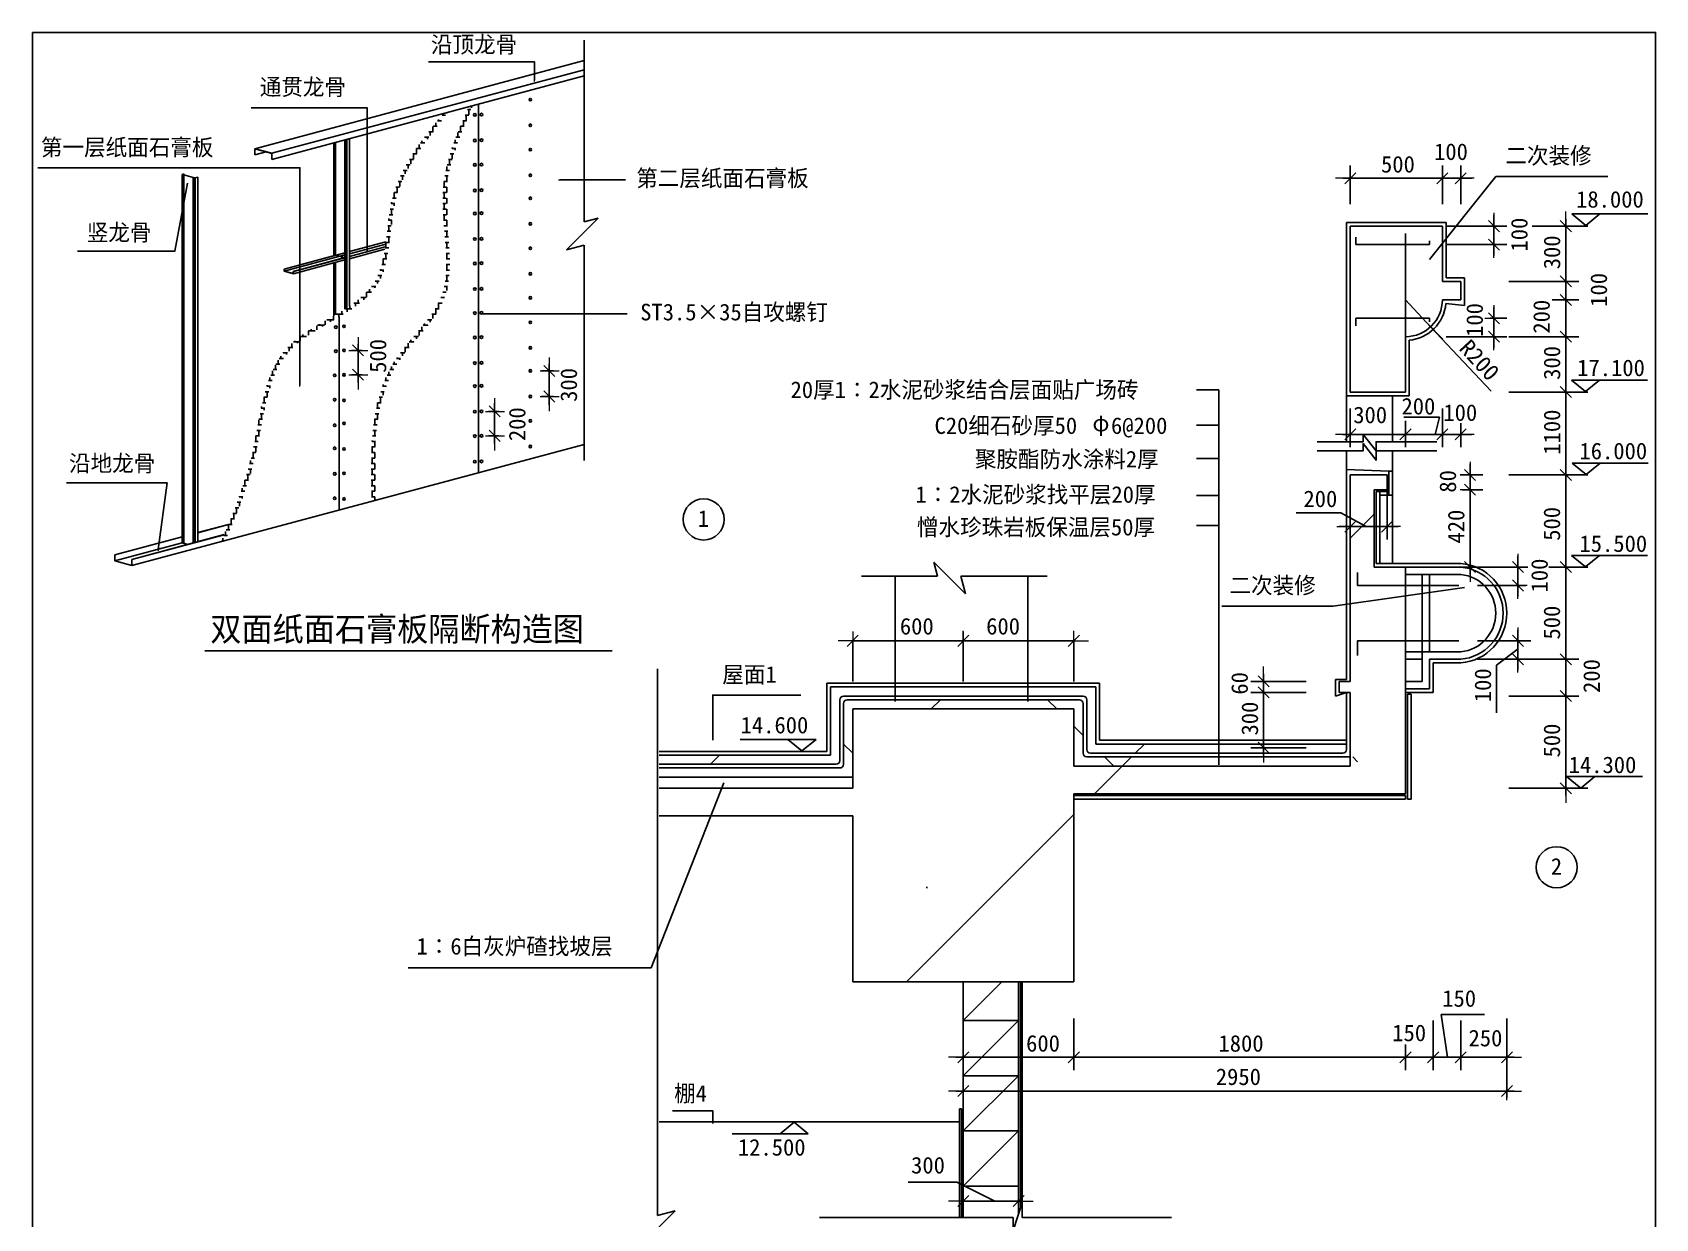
# Model space of a CAD drawing. Header units: metres. Extents: x 12294 to 21103, y -1340 to 8719.
# Drawn here: x 12294 to 21103, y 2283 to 8719 of the extents above; entities that cross this region are included whole.
import ezdxf

# ---------------------------------------------------------------- set-up
doc = ezdxf.new("R2010")
doc.units = ezdxf.units.M
for name, color, linetype in [('DIM', 126, 'Continuous'), ('DOOR', 4, 'Continuous'), ('F', 5, 'Continuous'), ('HZ', 6, 'Continuous'), ('L', 65, 'Continuous'), ('Q', 4, 'Continuous'), ('TK', 143, 'Continuous'), ('WALL', 7, 'Continuous')]:
    doc.layers.add(name, color=color, linetype=linetype)
pattern_1 = [(45, (0, 0), (-1122.53, 1122.53), [])]

# ---------------------------------------------------------------- blocks, each defined once
blk = doc.blocks.new('_Dot')
at = {"color": 0, "linetype": 'ByBlock', "lineweight": 15}
blk.add_line((-0.5, 0), (-1, 0), dxfattribs=at)
blk = doc.blocks.new('_ARCHTICK')
at = {"lineweight": 15}
for p, q in [((-1.2, 0), (1.33, 0)), ((0, -0.83), (0, 0.89))]:
    blk.add_line(p, q, dxfattribs=at)
at = {"color": 0, "linetype": 'ByBlock'}
blk.add_lwpolyline([(-0.5, -0.5), (0.5, 0.5)], dxfattribs=at)

msp = doc.modelspace()

# ---------------------------------------------------------------- hatches: boundary and pattern name
at = {"layer": 'DOOR'}
h = msp.add_hatch(dxfattribs=at)
h.set_pattern_fill('ANSI31', scale=1500)
h.paths.add_polyline_path([(19945.82, 7668.04), (19445.82, 7668.04), (19445.82, 6768.04), (19745.82, 6768.04), (19745.82, 7068.04, 0.41), (19945.82, 7268.04), (20045.82, 7268.04), (20045.82, 7368.04), (19945.82, 7368.04)])
h = msp.add_hatch(dxfattribs=at)
h.set_pattern_fill('AR-CONC', scale=80)
h.paths.add_polyline_path([(19945.82, 7268.04), (20045.82, 7268.04), (20045.82, 7368.04), (19945.82, 7368.04), (19945.82, 7668.04), (19445.82, 7668.04), (19445.82, 6768.04), (19745.82, 6768.04), (19745.82, 7068.04, 0.41)])
h = msp.add_hatch(dxfattribs=at)
h.set_pattern_fill('ANSI31', scale=1500)
h.paths.add_polyline_path([(17945.82, 4588.04), (19745.82, 4588.04), (19745.82, 5818.04), (19575.82, 5818.04), (19575.82, 6238.04), (19645.82, 6238.04), (19645.82, 6318.04), (19445.82, 6318.04), (19445.82, 5198.04), (19385.82, 5198.04), (19385.82, 5138.04), (19445.82, 5138.04), (19445.82, 4738.04), (17945.82, 4738.04), (17945.82, 5048.04), (16745.82, 5048.04), (16745.82, 4618.04), (15695.82, 4618.04), (15695.82, 4468.04), (16745.82, 4468.04), (16745.82, 3568.04), (17945.82, 3568.04)])
h = msp.add_hatch(dxfattribs=at)
h.set_pattern_fill('AR-CONC', scale=80)
h.paths.add_polyline_path([(19745.82, 5818.04), (19575.82, 5818.04), (19575.82, 6238.04), (19645.82, 6238.04), (19645.82, 6318.04), (19445.82, 6318.04), (19445.82, 5198.04), (19385.82, 5198.04), (19385.82, 5138.04), (19445.82, 5138.04), (19445.82, 4738.04), (17945.82, 4738.04), (17945.82, 5048.04), (16745.82, 5048.04), (16745.82, 4618.04), (15695.82, 4618.04), (15695.82, 4468.04), (16745.82, 4468.04), (16745.82, 3568.04), (17945.82, 3568.04), (17945.82, 4588.04), (19745.82, 4588.04)])
h = msp.add_hatch(dxfattribs=at)
h.set_pattern_fill('AN31C', scale=500)
h.set_pattern_definition(pattern_1)
h.paths.add_polyline_path([(16675.82, 4768.04), (16675.82, 5098.04, -0.41), (16695.82, 5118.04), (16975.82, 5118.04), (16975.82, 5168.04), (16625.82, 5168.04), (16625.82, 4798.04), (15695.82, 4798.04), (15695.82, 4748.04), (16655.82, 4748.04, 0.41)])
h = msp.add_hatch(dxfattribs=at)
h.set_pattern_fill('AN31C', scale=500)
h.set_pattern_definition(pattern_1)
h.paths.add_polyline_path([(19465.82, 4828.04), (19465.82, 4858.04), (18063.97, 4858.04), (18063.97, 4808.04), (19445.82, 4808.04, 0.41)])
h.paths.add_polyline_path([(18063.97, 5168.04), (17695.82, 5168.04), (17695.82, 5118.04), (17995.82, 5118.04, -0.41), (18015.82, 5098.04), (18015.82, 4828.04, 0.41), (18035.82, 4808.04), (18063.97, 4808.04)])
h.paths.add_polyline_path([(17695.82, 5168.04), (16975.82, 5168.04), (16975.82, 5118.04), (17695.82, 5118.04)])
h = msp.add_hatch(dxfattribs=at)
h.set_pattern_fill('ANSI37', scale=300)
h.paths.add_polyline_path([(17995.82, 5078.04, 0.41), (17975.82, 5098.04), (16715.82, 5098.04, 0.41), (16695.82, 5078.04), (16695.82, 4748.04), (16695.82, 4678.04), (16745.82, 4678.04), (16745.82, 5048.04), (17945.82, 5048.04), (17945.82, 4738.04), (18063.97, 4738.04), (18063.97, 4788.04), (18015.82, 4788.04, -0.41), (17995.82, 4808.04)])
h = msp.add_hatch(dxfattribs=at)
h.set_pattern_fill('ANSI37', scale=300)
h.paths.add_polyline_path([(19485.82, 4788.04), (18063.97, 4788.04), (18063.97, 4738.04), (19485.82, 4738.04)])
h = msp.add_hatch(dxfattribs=at)
h.set_pattern_fill('ANSI37', scale=300)
h.paths.add_polyline_path([(16695.82, 4748.04, -0.41), (16675.82, 4728.04), (15695.82, 4728.04), (15695.82, 4678.04), (16695.82, 4678.04)])

# ---------------------------------------------------------------- linework, layer by layer
for p, q in [((15287.54, 7691.69), (15287.54, 8677.35)), ((13500.76, 8088.21), (15287.54, 8566.97)), ((13593.46, 8063.37), (15287.54, 8517.29)), ((13593.46, 8030.23), (15287.54, 8484.16)), ((14542.59, 8280.23), (14542.59, 8284.55)), ((14655.19, 8300.49), (14673.84, 8300.49)), ((14662.64, 8273.1), (14662.64, 8300.49)), ((14677.64, 8309.87), (14677.64, 8320.73)), ((14715.33, 6330.46), (14715.33, 8330.83)), ((14467.56, 8180.45), (14467.56, 8209.31)), ((14468.47, 8210.46), (14491.15, 8210.46)), ((14482.57, 8210.46), (14482.57, 8228.05)), ((14492.59, 8240.47), (14513.68, 8240.47)), ((14497.57, 8240.47), (14497.57, 8246.63)), ((14512.58, 8238.99), (14512.58, 8240.47)), ((14516.97, 8270.48), (14535.61, 8270.48)), ((14616.63, 8210.46), (14636.78, 8210.46)), ((14617.62, 8180.45), (14617.62, 8210.46)), ((14629.24, 8240.47), (14649.16, 8240.47)), ((14632.62, 8210.46), (14632.62, 8240.47)), ((14642.13, 8270.48), (14661.56, 8270.48)), ((14647.63, 8240.47), (14647.63, 8270.48)), ((13929.41, 7507.56), (13929.41, 8120.25)), ((13937.74, 7509.79), (13937.74, 8122.48)), ((13938.99, 7510.13), (13938.99, 8122.81)), ((13989.86, 7523.76), (13989.86, 8136.44)), ((13991.11, 7524.09), (13991.11, 8136.78)), ((13999.44, 7526.32), (13999.44, 8139.01)), ((14014.76, 7530.43), (14014.76, 8143.11)), ((14392.53, 8090.41), (14392.53, 8110.51)), ((14399.65, 8120.42), (14422.87, 8120.42)), ((14407.54, 8120.42), (14407.54, 8131.24)), ((14421.83, 8150.44), (14445.33, 8150.44)), ((14422.55, 8150.44), (14422.55, 8151.39)), ((14422.55, 8119.98), (14422.55, 8120.42)), ((14437.55, 8140.15), (14437.55, 8150.44)), ((14444.83, 8180.45), (14468.25, 8180.45)), ((14452.56, 8159.93), (14452.56, 8180.45)), ((14581.5, 8120.42), (14601.46, 8120.42)), ((14587.61, 8120.42), (14587.61, 8137.07)), ((14592.66, 8150.44), (14612.75, 8150.44)), ((14602.61, 8150.44), (14602.61, 8175.97)), ((14604.4, 8180.45), (14624.58, 8180.45)), ((13500.76, 8055.07), (13500.76, 8088.21)), ((13593.46, 8063.37), (13500.76, 8088.21)), ((13501.54, 8054.86), (13500.76, 8055.07)), ((13501.54, 8054.86), (13501.54, 8087.06)), ((13592.68, 8062.64), (13501.54, 8087.06)), ((13501.54, 8054.86), (13561.63, 8070.96)), ((13593.46, 8063.37), (13502.31, 8087.79)), ((13592.68, 8030.44), (13592.68, 8062.64)), ((13593.46, 8030.23), (13592.68, 8030.44)), ((13593.46, 8030.23), (13593.46, 8063.37)), ((14339.52, 8030.39), (14361.53, 8030.39)), ((14347.52, 8007.17), (14347.52, 8030.39)), ((14358.37, 8060.4), (14380.81, 8060.4)), ((14362.52, 8031.98), (14362.52, 8060.4)), ((14377.53, 8060.4), (14377.53, 8089.06)), ((14378.46, 8090.41), (14401.3, 8090.41)), ((14552.49, 8030.39), (14571.98, 8030.39)), ((14557.6, 8000.38), (14557.6, 8030.39)), ((14561.33, 8060.4), (14580.98, 8060.4)), ((14571.03, 8090.41), (14590.84, 8090.41)), ((14572.6, 8090.41), (14572.6, 8095.06)), ((14572.6, 8032.56), (14572.6, 8060.4)), ((14587.61, 8080.84), (14587.61, 8090.41)), ((13106.59, 7949.03), (13116.16, 7951.6)), ((13114.92, 7946.8), (13106.59, 7949.03)), ((13106.59, 5949.6), (13106.59, 7949.03)), ((13114.92, 7946.8), (13116.16, 7945.74)), ((13114.92, 5947.37), (13114.92, 7946.8)), ((13116.16, 5947.03), (13116.16, 7951.6)), ((13167.04, 7932.1), (13116.16, 7945.74)), ((13167.04, 7932.1), (13168.29, 7932.5)), ((13167.04, 5949.16), (13167.04, 7932.1)), ((13176.61, 7930.27), (13168.29, 7932.5)), ((13168.29, 5949.49), (13168.29, 7932.5)), ((13176.61, 7930.27), (13191.93, 7934.38)), ((13176.61, 5951.72), (13176.61, 7930.27)), ((13191.93, 5955.83), (13191.93, 7934.38)), ((14291.22, 7940.36), (14311.95, 7940.36)), ((14302.5, 7919.78), (14302.5, 7940.36)), ((14305.88, 7970.37), (14327.03, 7970.37)), ((14317.51, 7951.77), (14317.51, 7970.37)), ((14322, 8000.38), (14343.58, 8000.38)), ((14332.51, 7980.61), (14332.51, 8000.38)), ((14531.87, 7940.36), (14550.92, 7940.36)), ((14537.69, 7970.37), (14556.88, 7970.37)), ((14542.59, 7970.37), (14542.59, 7992.15)), ((14542.59, 7910.34), (14542.59, 7940.36)), ((14544.58, 8000.38), (14563.92, 8000.38)), ((14256.35, 7850.32), (14276.01, 7850.32)), ((14257.48, 7820.31), (14257.48, 7850.32)), ((14266.44, 7880.33), (14286.42, 7880.33)), ((14272.49, 7850.32), (14272.49, 7880.33)), ((14278.06, 7910.34), (14298.41, 7910.34)), ((14287.49, 7883.19), (14287.49, 7910.34)), ((14521.45, 7850.32), (14540.38, 7850.32)), ((14523.7, 7880.33), (14542.57, 7880.33)), ((14527.19, 7910.34), (14546.12, 7910.34)), ((14527.58, 7880.33), (14527.58, 7910.34)), ((14527.58, 7820.31), (14527.58, 7850.32)), ((14542.59, 7850.32), (14542.59, 7880.33)), ((14235.01, 7760.29), (14254.1, 7760.29)), ((14240.76, 7790.3), (14259.94, 7790.3)), ((14242.48, 7790.3), (14242.48, 7798.23)), ((14242.48, 7730.28), (14242.48, 7760.29)), ((14247.79, 7820.31), (14267.19, 7820.31)), ((14257.48, 7778.43), (14257.48, 7790.3)), ((14520.41, 7820.31), (14539.4, 7820.31)), ((14520.41, 7790.3), (14539.43, 7790.3)), ((14521.25, 7760.29), (14540.27, 7760.29)), ((14527.58, 7760.29), (14527.58, 7790.3)), ((14542.59, 7790.3), (14542.59, 7820.31)), ((14542.59, 7730.28), (14542.59, 7760.29)), ((14222.57, 7670.25), (14241.68, 7670.25)), ((14226.17, 7700.26), (14245.25, 7700.26)), ((14227.47, 7700.26), (14227.47, 7710.34)), ((14227.47, 7640.24), (14227.47, 7670.25)), ((14230.23, 7730.28), (14249.3, 7730.28)), ((14242.48, 7677.21), (14242.48, 7700.26)), ((14522.77, 7730.28), (14541.77, 7730.28)), ((14524.8, 7700.26), (14543.76, 7700.26)), ((14527.17, 7670.25), (14546.08, 7670.25)), ((14527.58, 7700.26), (14527.58, 7730.28)), ((14542.59, 7670.25), (14542.59, 7700.26)), ((15364.04, 7712.19), (15192.53, 7540.03)), ((15287.54, 7691.69), (15364.04, 7712.19)), ((20648.27, 7734.31), (20724.65, 7671.69)), ((20648.27, 7734.31), (21060.71, 7734.31)), ((20724.65, 7671.69), (20801.17, 7734.31)), ((14014.76, 7530.43), (14212.65, 7583.45)), ((14212.24, 7580.22), (14231.4, 7580.22)), ((14212.47, 7550.21), (14212.47, 7580.22)), ((14215.83, 7610.23), (14234.98, 7610.23)), ((14219.2, 7640.24), (14238.33, 7640.24)), ((14227.47, 7580.22), (14227.47, 7610.23)), ((14529.73, 7640.24), (14548.59, 7640.24)), ((14532.32, 7610.23), (14551.15, 7610.23)), ((14534.79, 7580.22), (14553.6, 7580.22)), ((14542.59, 7610.23), (14542.59, 7640.24)), ((14542.59, 7550.21), (14542.59, 7580.22)), ((13660.11, 7435.4), (13989.86, 7523.76)), ((13660.89, 7423.7), (13989.86, 7511.85)), ((13660.89, 7435.19), (13940.73, 7510.18)), ((13709.24, 7422.24), (13989.08, 7497.22)), ((13710.02, 7422.03), (13989.86, 7497.01)), ((13989.86, 7497.01), (13939.95, 7510.38)), ((13989.86, 7217.68), (13989.86, 7523.76)), ((13991.11, 7218.46), (13991.11, 7524.09)), ((13999.44, 7223.79), (13999.44, 7526.32)), ((14014.76, 7518.52), (14211.07, 7571.12)), ((14014.76, 7504.1), (14209.03, 7556.15)), ((14014.76, 7491.26), (14207.07, 7542.79)), ((14014.76, 7233.86), (14014.76, 7530.43)), ((14197.46, 7460.17), (14197.46, 7489.97)), ((14197.51, 7490.19), (14216.77, 7490.19)), ((14203.37, 7520.2), (14222.57, 7520.2)), ((14208.18, 7550.21), (14227.35, 7550.21)), ((14212.47, 7490.19), (14212.47, 7520.2)), ((14536.97, 7550.21), (14555.78, 7550.21)), ((14538.7, 7520.2), (14557.51, 7520.2)), ((14539.79, 7490.19), (14558.61, 7490.19)), ((14542.59, 7490.19), (14542.59, 7520.2)), ((15192.53, 7540.03), (15287.54, 7565.49)), ((15287.54, 6396.18), (15287.54, 7565.49)), ((13660.89, 7435.19), (13660.11, 7435.4)), ((13660.11, 7422.98), (13660.11, 7435.4)), ((13710.02, 7409.6), (13660.11, 7422.98)), ((13660.89, 7423.7), (13660.89, 7435.19)), ((13709.24, 7410.74), (13660.89, 7423.7)), ((13710.02, 7422.03), (13709.24, 7422.24)), ((13709.24, 7410.74), (13709.24, 7422.24)), ((13710.02, 7409.6), (13989.86, 7484.59)), ((13710.02, 7409.6), (13710.02, 7422.03)), ((13929.41, 7181.33), (13929.41, 7468.39)), ((13937.74, 7186.18), (13937.74, 7470.62)), ((13938.99, 7186.91), (13938.99, 7470.95)), ((14169.18, 7400.15), (14189.5, 7400.15)), ((14180.97, 7430.16), (14200.77, 7430.16)), ((14182.45, 7430.16), (14182.45, 7434.52)), ((14182.45, 7384.5), (14182.45, 7400.15)), ((14190.2, 7460.17), (14209.64, 7460.17)), ((14197.46, 7420.55), (14197.46, 7430.16)), ((14537.22, 7400.15), (14556.12, 7400.15)), ((14539.28, 7430.16), (14558.13, 7430.16)), ((14540.05, 7460.17), (14558.88, 7460.17)), ((14542.59, 7430.16), (14542.59, 7460.17)), ((14542.59, 7370.14), (14542.59, 7400.15)), ((14122.43, 7310.12), (14122.43, 7325.81)), ((14133.93, 7340.13), (14156.97, 7340.13)), ((14137.44, 7340.13), (14137.44, 7344.85)), ((14152.44, 7333.68), (14152.44, 7340.13)), ((14153.92, 7370.14), (14175.17, 7370.14)), ((14167.45, 7356.52), (14167.45, 7370.14)), ((14528.18, 7340.13), (14547.37, 7340.13)), ((14533.63, 7370.14), (14552.63, 7370.14)), ((14542.59, 7319.56), (14542.59, 7340.13)), ((14017.39, 7220.08), (14017.39, 7235.64)), ((14038.08, 7250.09), (14069.3, 7250.09)), ((14047.4, 7233.69), (14047.4, 7250.09)), ((14062.41, 7250.09), (14062.41, 7268.56)), ((14076.39, 7280.11), (14104.56, 7280.11)), ((14077.41, 7280.11), (14077.41, 7280.98)), ((14092.42, 7269.16), (14092.42, 7280.11)), ((14107.43, 7282.81), (14107.43, 7309.25)), ((14108.26, 7310.12), (14133.67, 7310.12)), ((14496.76, 7250.09), (14517.34, 7250.09)), ((14497.57, 7220.08), (14497.57, 7250.09)), ((14510.19, 7280.11), (14530.19, 7280.11)), ((14520.51, 7310.12), (14540.04, 7310.12)), ((13852.33, 7130.05), (13852.33, 7136.77)), ((13882.34, 7132.31), (13882.34, 7154.21)), ((13892.52, 7160.06), (13930.47, 7160.06)), ((13897.35, 7160.06), (13897.35, 7162.84)), ((13912.35, 7149.6), (13912.35, 7160.06)), ((13927.36, 7160.06), (13927.36, 7180.13)), ((13944.38, 7190.07), (13959.21, 7190.07)), ((13957.37, 7175.8), (13957.37, 7190.07)), ((13959.21, 7190.07), (13981.1, 7190.07)), ((13959.21, 6127.86), (13959.21, 7176.89)), ((13972.37, 7190.07), (13972.37, 7206.82)), ((13993.66, 7220.08), (14027.89, 7220.08)), ((14002.39, 7203.35), (14002.39, 7220.08)), ((14422.55, 7130.05), (14422.55, 7139.25)), ((14438.88, 7160.06), (14462.15, 7160.06)), ((14452.56, 7147.24), (14452.56, 7160.06)), ((14460.76, 7190.07), (14483.09, 7190.07)), ((14467.56, 7167.51), (14467.56, 7190.07)), ((14480.18, 7220.08), (14501.58, 7220.08)), ((14482.57, 7190.07), (14482.57, 7220.08)), ((13747.29, 7045.16), (13747.29, 7068.76)), ((13748.99, 7070.03), (13781.45, 7070.03)), ((13762.3, 7070.03), (13762.3, 7079.64)), ((13777.3, 7067.16), (13777.3, 7070.03)), ((13792.31, 7077.35), (13792.31, 7099.94)), ((13792.46, 7100.04), (13827.91, 7100.04)), ((13807.31, 7100.04), (13807.31, 7109.52)), ((13822.32, 7096.59), (13822.32, 7100.04)), ((13837.32, 7105.78), (13837.32, 7127.88)), ((13840.95, 7130.05), (13878.44, 7130.05)), ((13867.33, 7123.59), (13867.33, 7130.05)), ((14347.52, 7040.01), (14347.52, 7050.46)), ((14364.26, 7070.03), (14389.04, 7070.03)), ((14377.53, 7056.57), (14377.53, 7070.03)), ((14389.97, 7100.04), (14414.54, 7100.04)), ((14392.53, 7074.12), (14392.53, 7100.04)), ((14407.54, 7100.04), (14407.54, 7120.91)), ((14415.08, 7130.05), (14439.14, 7130.05)), ((14437.55, 7128.05), (14437.55, 7130.05)), ((13642.25, 6949.98), (13642.25, 6963.38)), ((13654.47, 6979.99), (13678.91, 6979.99)), ((13657.26, 6979.99), (13657.26, 6983.55)), ((13672.26, 6971.84), (13672.26, 6979.99)), ((13680.14, 7010), (13706.66, 7010)), ((13687.27, 6989.68), (13687.27, 7010)), ((13702.27, 7010), (13702.27, 7031.76)), ((13711.5, 7040.01), (13740.76, 7040.01)), ((13717.28, 7040.01), (13717.28, 7044.98)), ((13732.28, 7033.09), (13732.28, 7040.01)), ((14024.85, 6993.95), (14083.75, 6993.95)), ((14061.25, 7028.09), (14061.25, 6819.21)), ((14290.59, 6979.99), (14314.42, 6979.99)), ((14302.5, 6964.19), (14302.5, 6979.99)), ((14313.89, 7010), (14338.34, 7010)), ((14317.51, 6983.97), (14317.51, 7010)), ((14332.51, 7010), (14332.51, 7032.68)), ((14338.66, 7040.01), (14363.42, 7040.01)), ((14362.52, 7038.96), (14362.52, 7040.01)), ((13597.23, 6859.95), (13597.23, 6883.58)), ((13600.18, 6889.96), (13620.98, 6889.96)), ((13612.24, 6889.96), (13612.24, 6914.14)), ((13615.38, 6919.97), (13637, 6919.97)), ((13627.24, 6919.97), (13627.24, 6940.45)), ((13633.24, 6949.98), (13656.05, 6949.98)), ((14227.47, 6859.95), (14227.47, 6878.07)), ((14233.58, 6889.96), (14254.85, 6889.96)), ((14242.48, 6889.96), (14242.48, 6906.33)), ((14250.36, 6919.97), (14272.31, 6919.97)), ((14257.48, 6919.97), (14257.48, 6931.68)), ((14269.31, 6949.98), (14292.25, 6949.98)), ((14272.49, 6949.98), (14272.49, 6954.68)), ((14287.49, 6943.14), (14287.49, 6949.98)), ((15056.06, 6882.68), (15121.4, 6882.68)), ((15098.89, 6921.86), (15098.89, 6697.85)), ((13565.73, 6799.92), (13585.41, 6799.92)), ((13567.22, 6799.92), (13567.22, 6804.66)), ((13575.71, 6829.94), (13595.65, 6829.94)), ((13582.23, 6829.94), (13582.23, 6847.63)), ((13582.23, 6789.75), (13582.23, 6799.92)), ((13587.08, 6859.95), (13607.38, 6859.95)), ((14024.85, 6861.5), (14083.75, 6861.5)), ((14194.02, 6799.92), (14214, 6799.92)), ((14197.46, 6799.92), (14197.46, 6809.25)), ((14205.59, 6829.94), (14225.91, 6829.94)), ((14212.47, 6829.94), (14212.47, 6846.11)), ((14212.47, 6795.77), (14212.47, 6799.92)), ((14218.72, 6859.95), (14239.47, 6859.95)), ((20646.34, 6832.98), (20722.71, 6770.36)), ((20646.34, 6832.98), (21058.78, 6832.98)), ((20722.71, 6770.36), (20799.23, 6832.98)), ((13541.8, 6709.89), (13561.05, 6709.89)), ((13548.97, 6739.9), (13568.32, 6739.9)), ((13552.22, 6709.89), (13552.22, 6739.9)), ((13556.89, 6769.91), (13576.38, 6769.91)), ((13567.22, 6739.9), (13567.22, 6769.91)), ((14167.19, 6709.89), (14186.49, 6709.89)), ((14167.45, 6679.88), (14167.45, 6709.89)), ((14174.94, 6739.9), (14194.42, 6739.9)), ((14182.45, 6709.89), (14182.45, 6739.9)), ((14183.85, 6769.91), (14203.55, 6769.91)), ((14197.46, 6750.36), (14197.46, 6769.91)), ((14802.46, 6489.41), (14802.46, 6707.91)), ((15056.06, 6743.86), (15121.4, 6743.86)), ((13522.2, 6589.84), (13522.2, 6614.64)), ((13523.2, 6619.86), (13542.3, 6619.86)), ((13529.05, 6649.87), (13548.18, 6649.87)), ((13535.21, 6679.88), (13554.38, 6679.88)), ((13537.21, 6679.88), (13537.21, 6689.25)), ((13537.21, 6619.86), (13537.21, 6649.87)), ((13552.22, 6669.61), (13552.22, 6679.88)), ((14149.77, 6619.86), (14168.76, 6619.86)), ((14152.44, 6589.84), (14152.44, 6619.86)), ((14154.69, 6649.87), (14173.76, 6649.87)), ((14160.47, 6679.88), (14179.63, 6679.88)), ((14167.45, 6619.86), (14167.45, 6649.87)), ((14768.76, 6662.85), (14824.97, 6662.85)), ((19929.62, 6631.78), (19735.83, 6631.78)), ((19907.41, 6537.66), (19929.62, 6631.78)), ((13506.25, 6529.82), (13525.36, 6529.82)), ((13507.2, 6499.81), (13507.2, 6529.82)), ((13511.92, 6559.83), (13531.01, 6559.83)), ((13517.53, 6589.84), (13536.62, 6589.84)), ((13522.2, 6529.82), (13522.2, 6559.83)), ((14139.37, 6529.82), (14158.23, 6529.82)), ((14142.18, 6559.83), (14161.07, 6559.83)), ((14145.63, 6589.84), (14164.56, 6589.84)), ((14152.44, 6529.82), (14152.44, 6559.83)), ((14768.76, 6530.4), (14824.97, 6530.4)), ((12833.68, 5826.28), (15287.54, 6483.79)), ((13487.69, 6439.79), (13506.92, 6439.79)), ((13492.19, 6409.78), (13492.19, 6439.79)), ((13494.26, 6469.8), (13513.43, 6469.8)), ((13500.41, 6499.81), (13519.54, 6499.81)), ((13507.2, 6441.03), (13507.2, 6469.8)), ((14134.09, 6439.79), (14152.91, 6439.79)), ((14135.38, 6469.8), (14154.21, 6469.8)), ((14137.12, 6499.81), (14155.96, 6499.81)), ((14137.44, 6499.81), (14137.44, 6504.53)), ((14137.44, 6439.79), (14137.44, 6469.8)), ((14152.44, 6469.8), (14152.44, 6499.81)), ((14152.44, 6409.78), (14152.44, 6439.79)), ((13464.59, 6349.75), (13484.08, 6349.75)), ((13472.85, 6379.76), (13492.25, 6379.76)), ((13477.19, 6379.76), (13477.19, 6396.38)), ((13477.19, 6325.86), (13477.19, 6349.75)), ((13480.56, 6409.78), (13499.87, 6409.78)), ((13492.19, 6379.56), (13492.19, 6379.76)), ((14132.41, 6349.75), (14151.2, 6349.75)), ((14132.65, 6379.76), (14151.45, 6379.76)), ((14133.2, 6409.78), (14152.01, 6409.78)), ((14137.44, 6379.76), (14137.44, 6409.78)), ((14137.44, 6319.74), (14137.44, 6349.75)), ((14152.44, 6349.75), (14152.44, 6379.76)), ((20650.16, 6382.46), (20726.54, 6319.84)), ((20650.16, 6382.46), (21062.6, 6382.46)), ((20726.54, 6319.84), (20803.06, 6382.46)), ((13436.71, 6259.72), (13456.46, 6259.72)), ((13446.49, 6289.73), (13466.16, 6289.73)), ((13447.18, 6259.72), (13447.18, 6289.73)), ((13455.8, 6319.74), (13475.37, 6319.74)), ((13462.18, 6289.73), (13462.18, 6319.74)), ((14132.41, 6319.74), (14151.2, 6319.74)), ((14132.62, 6289.73), (14151.4, 6289.73)), ((14133, 6259.72), (14151.77, 6259.72)), ((14137.44, 6259.72), (14137.44, 6289.73)), ((14152.44, 6289.73), (14152.44, 6319.74)), ((14152.44, 6229.71), (14152.44, 6259.72)), ((13404.78, 6169.69), (13424.79, 6169.69)), ((13415.81, 6199.7), (13435.75, 6199.7)), ((13417.16, 6199.7), (13417.16, 6203.44)), ((13417.16, 6149.35), (13417.16, 6169.69)), ((13426.47, 6229.71), (13446.31, 6229.71)), ((13432.17, 6229.71), (13432.17, 6246.26)), ((13432.17, 6189.79), (13432.17, 6199.7)), ((14133.49, 6229.71), (14152.26, 6229.71)), ((14134.06, 6199.7), (14152.82, 6199.7)), ((14137.44, 6199.7), (14137.44, 6229.71)), ((14152.44, 6179.64), (14152.44, 6199.7)), ((13369.8, 6079.65), (13390, 6079.65)), ((13372.15, 6049.64), (13372.15, 6079.65)), ((13381.73, 6109.66), (13401.88, 6109.66)), ((13387.15, 6079.65), (13387.15, 6109.66)), ((13393.4, 6139.67), (13413.49, 6139.67)), ((13402.16, 6110.39), (13402.16, 6139.67)), ((19394.27, 6113.11), (19152.45, 6113.11)), ((19531.86, 6038.13), (19394.27, 6113.11)), ((12832.9, 5859.62), (13334.83, 5994.12)), ((12833.68, 5859.42), (13334.63, 5993.65)), ((13191.93, 6005.09), (13357.6, 6049.48)), ((13191.93, 6004.67), (13357.4, 6049.01)), ((13342.14, 5989.62), (13342.14, 6011.79)), ((13345.37, 6019.63), (13365.65, 6019.63)), ((13357.14, 6019.63), (13357.14, 6048.36)), ((13357.66, 6049.64), (13377.91, 6049.64)), ((12740.98, 5884.26), (13106.59, 5982.22)), ((12741.75, 5884.05), (13106.59, 5981.8)), ((12741.75, 5851.84), (13106.59, 5949.6)), ((13137.64, 5941.28), (13106.59, 5949.6)), ((13320.51, 5959.61), (13331.26, 5959.61)), ((13327.13, 5959.61), (13327.13, 5975.55)), ((13332.96, 5989.62), (13353.27, 5989.62)), ((12741.75, 5884.05), (12740.98, 5884.26)), ((12740.98, 5851.12), (12740.98, 5884.26)), ((12833.68, 5826.28), (12740.98, 5851.12)), ((12741.75, 5851.84), (12741.75, 5884.05)), ((12832.9, 5827.42), (12741.75, 5851.84)), ((12833.68, 5859.42), (12832.9, 5859.62)), ((12832.9, 5827.42), (12832.9, 5859.62)), ((12833.68, 5826.28), (12833.68, 5859.42)), ((17185.49, 5844.61), (17357.65, 5673.1)), ((17205.99, 5768.11), (17185.49, 5844.61)), ((20646.03, 5881.8), (20722.41, 5819.18)), ((20646.03, 5881.8), (21058.47, 5881.8)), ((20722.41, 5819.18), (20798.93, 5881.8)), ((17205.99, 5768.11), (16794.1, 5768.11)), ((17357.65, 5673.1), (17332.19, 5768.11)), ((17800.54, 5768.11), (17332.19, 5768.11)), ((20356.63, 5373.71), (20239.21, 5286.3)), ((20239.21, 5286.3), (20239.21, 5026.39)), ((15686.28, 5265.16), (15686.28, 2299.42)), ((16546.81, 4883.07), (16134.37, 4883.07)), ((16470.43, 4820.46), (16393.91, 4883.07)), ((16546.81, 4883.07), (16470.43, 4820.46)), ((20620.15, 4681.75), (21032.6, 4681.75)), ((20620.15, 4681.75), (20696.53, 4619.14)), ((20696.53, 4619.14), (20773.05, 4681.75)), ((19974.47, 3157.99), (19938.95, 3389.67)), ((19938.95, 3389.67), (20175.02, 3389.67)), ((16504.79, 2743.42), (16092.34, 2743.42)), ((16428.41, 2806.04), (16351.89, 2743.42)), ((16504.79, 2743.42), (16428.41, 2806.04)), ((17310.96, 2479.61), (17046.38, 2479.61)), ((17513.7, 2379.05), (17310.96, 2479.61)), ((15609.78, 2152.72), (15781.29, 2324.88)), ((15781.29, 2324.88), (15686.28, 2299.42))]:
    msp.add_line(p, q)
msp.add_lwpolyline([(12294.1, 8719.16), (21102.7, 8719.16), (21102.7, -1340.2), (12294.1, -1340.2)], close=True)
for points in [[(15018.86, 8460.31), (15018.86, 8559.27), (14443.7, 8559.27)], [(14110.91, 7532.03), (14110.91, 8309.61), (13480.93, 8309.61)], [(13745.29, 6805.13), (13745.29, 7984.72), (12322.39, 7984.72)], [(13135.71, 7901.84), (13067.46, 7532.8), (12538.78, 7531.98)], [(15156.81, 7919.41), (15511.84, 7919.41)], [(14741.03, 7192.98), (15522.35, 7192.98)], [(19858.46, 7146.68), (19948.73, 7055.63)], [(12976.78, 5913.21), (13024.27, 6275.03), (12478.92, 6275.03)]]:
    msp.add_lwpolyline(points)
for centre, radius in [((14731.18, 8273.34), 7.02), ((14996.03, 8354.35), 7.02), ((14694.8, 8272.05), 7.02), ((14996.03, 8215.54), 7.02), ((14694.8, 8133.23), 7.02), ((14731.18, 8134.53), 7.02), ((14996.03, 8083.08), 7.02), ((14694.8, 8000.78), 7.02), ((14731.18, 8002.08), 7.02), ((14996.03, 7944.27), 7.02), ((14694.8, 7861.96), 7.02), ((14731.18, 7863.26), 7.02), ((14996.03, 7819.46), 7.02), ((14694.8, 7737.16), 7.02), ((14731.18, 7738.45), 7.02), ((14996.03, 7680.64), 7.02), ((14694.8, 7598.34), 7.02), ((14731.18, 7599.64), 7.02), ((14996.03, 7548.19), 7.02), ((14694.8, 7465.89), 7.02), ((14731.18, 7467.18), 7.02), ((14996.03, 7409.38), 7.02), ((14694.8, 7327.07), 7.02), ((14731.18, 7328.37), 7.02), ((14996.03, 7278.75), 7.02), ((14694.8, 7196.45), 7.02), ((14731.18, 7197.74), 7.02), ((14996.03, 7146.3), 7.02), ((13940.59, 7119.94), 7.02), ((13984.68, 7124.58), 7.02), ((14694.8, 7063.99), 7.02), ((14731.18, 7065.29), 7.02), ((13940.59, 6989.32), 7.02), ((13984.68, 6993.95), 7.02), ((14996.03, 7007.48), 7.02), ((14694.8, 6925.18), 7.02), ((14731.18, 6926.48), 7.02), ((14996.03, 6882.68), 7.02), ((13934.61, 6858.78), 7.02), ((13984.68, 6861.5), 7.02), ((14694.8, 6800.37), 7.02), ((14731.18, 6801.67), 7.02), ((13934.61, 6726.32), 7.02), ((13984.68, 6722.69), 7.02), ((14996.03, 6743.86), 7.02), ((14694.8, 6661.56), 7.02), ((14731.18, 6662.85), 7.02), ((14996.03, 6611.41), 7.02), ((13934.61, 6587.51), 7.02), ((13984.68, 6597.88), 7.02), ((14694.8, 6529.1), 7.02), ((14731.18, 6530.4), 7.02), ((13934.61, 6462.7), 7.02), ((13984.68, 6459.06), 7.02), ((14996.03, 6472.59), 7.02), ((14694.8, 6390.29), 7.02), ((14731.18, 6391.59), 7.02), ((13934.61, 6323.89), 7.02), ((13984.68, 6326.61), 7.02), ((13934.61, 6191.43), 7.02), ((13984.68, 6187.8), 7.02), ((15936.56, 6076.57), 111.57), ((20566.07, 4189.11), 111.57)]:
    msp.add_circle(centre, radius)
at = {"layer": 'DIM'}
for p, q in [((19405.82, 7928.04), (19985.82, 7928.04)), ((19445.82, 7788.04), (19445.82, 7998.04)), ((19875.82, 7488.04), (20235.82, 7938.04)), ((19945.82, 7928.04), (19885.82, 7928.04)), ((19945.82, 7788.04), (19945.82, 7998.04)), ((19945.82, 7788.04), (19945.82, 7998.04)), ((19945.82, 7928.04), (20045.82, 7928.04)), ((20045.82, 7788.04), (20045.82, 7998.04)), ((20045.82, 7928.04), (20105.82, 7928.04)), ((20235.82, 7938.04), (20843.85, 7938.04)), ((19445.82, 7668.04), (19945.82, 7668.04)), ((19445.82, 6768.04), (19445.82, 7668.04)), ((19945.82, 7668.04), (19945.82, 7368.04)), ((19965.82, 7668.04), (20295.82, 7668.04)), ((20225.82, 7668.04), (20225.82, 7728.04)), ((20225.82, 7668.04), (20225.82, 7568.04)), ((20433.25, 7668.04), (20685.82, 7668.04)), ((20615.82, 7328.04), (20615.82, 7708.04)), ((20735.82, 7668.04), (20635.82, 7668.04)), ((19965.82, 7568.04), (20295.82, 7568.04)), ((20225.82, 7568.04), (20225.82, 7508.04)), ((20615.82, 7228.04), (20615.82, 7408.04)), ((19945.82, 7368.04), (20045.82, 7368.04)), ((20045.82, 7368.04), (20045.82, 7268.04)), ((20305.82, 7368.04), (20685.82, 7368.04)), ((20305.82, 7368.04), (20685.82, 7368.04)), ((20615.82, 7268.04), (20615.82, 7328.04)), ((19745.82, 7268.04), (19881.91, 7121.48)), ((20045.82, 7268.04), (19945.82, 7268.04)), ((20225.82, 7168.04), (20225.82, 7228.04)), ((20540.85, 7268.04), (20685.82, 7268.04)), ((20615.82, 7068.04), (20615.82, 7268.04)), ((20205.43, 7168.04), (20295.82, 7168.04)), ((20225.82, 7168.04), (20225.82, 7068.04)), ((19745.82, 7068.04), (19745.82, 6768.04)), ((20211.46, 6773.48), (19881.91, 7121.48)), ((19965.82, 7068.04), (20295.82, 7068.04)), ((20225.82, 7068.04), (20225.82, 7008.04)), ((20305.82, 7068.04), (20685.82, 7068.04)), ((20305.82, 7068.04), (20685.82, 7068.04)), ((20615.82, 6728.04), (20615.82, 7108.04)), ((20615.82, 7068.04), (20615.82, 7008.04)), ((20615.82, 6278.04), (20615.82, 6808.04)), ((18612.32, 6780), (18733.14, 6780)), ((18733.14, 4744.72), (18733.14, 6780)), ((19745.82, 6768.04), (19445.82, 6768.04)), ((20305.82, 6768.04), (20685.82, 6768.04)), ((20305.82, 6768.04), (20685.82, 6768.04)), ((20735.82, 6768.04), (20635.82, 6768.04)), ((19445.82, 6678.04), (19445.82, 6468.04)), ((19745.82, 6611.55), (19745.82, 6468.04)), ((19945.82, 6678.04), (19945.82, 6468.04)), ((19945.82, 6678.04), (19945.82, 6468.04)), ((18733.14, 6588.39), (18612.32, 6588.39)), ((19405.82, 6538.04), (19516.71, 6538.04)), ((19456.85, 6538.04), (19985.82, 6538.04)), ((19785.82, 6538.04), (19734.94, 6538.04)), ((19745.82, 6594.55), (19745.82, 6468.04)), ((19945.82, 6538.04), (19885.82, 6538.04)), ((19945.82, 6538.04), (20045.82, 6538.04)), ((20045.82, 6598.53), (20045.82, 6468.04)), ((20045.82, 6538.04), (20105.82, 6538.04)), ((18733.14, 6406.91), (18612.32, 6406.91)), ((20095.82, 6318.04), (20095.82, 6378.04)), ((20615.82, 5778.04), (20615.82, 6358.04)), ((19445.82, 6318.04), (19445.82, 5968.04)), ((19445.82, 5198.04), (19445.82, 6318.04)), ((19445.82, 6318.04), (19645.82, 6318.04)), ((19645.82, 6318.04), (19645.82, 5968.04)), ((19645.82, 6318.04), (19645.82, 6238.04)), ((20042.71, 6318.04), (20165.82, 6318.04)), ((20095.82, 6318.04), (20095.82, 6238.04)), ((20095.82, 6278.04), (20095.82, 5778.04)), ((20305.82, 6318.04), (20685.82, 6318.04)), ((20305.82, 6318.04), (20685.82, 6318.04)), ((20735.82, 6318.04), (20635.82, 6318.04)), ((18733.14, 6207.04), (18612.32, 6207.04)), ((19645.82, 6238.04), (19575.82, 6238.04)), ((19575.82, 6238.04), (19575.82, 5818.04)), ((20053.94, 6238.04), (20165.82, 6238.04)), ((20095.82, 6238.04), (20095.82, 6178.04)), ((18733.14, 6043.94), (18612.32, 6043.94)), ((19445.82, 6038.04), (19385.82, 6038.04)), ((19445.82, 6038.04), (19645.82, 6038.04)), ((19645.82, 6038.04), (19705.82, 6038.04)), ((19575.82, 5818.04), (19745.82, 5818.04)), ((19745.82, 5818.04), (19745.82, 4588.04)), ((19815.82, 5818.04), (20165.82, 5818.04)), ((20135.82, 5818.04), (20391.66, 5818.04)), ((20305.82, 5818.04), (20410.31, 5818.04)), ((20305.82, 5818.04), (20347.14, 5818.04)), ((20355.82, 5818.04), (20355.82, 5878.04)), ((20355.82, 5818.04), (20355.82, 5718.04)), ((20522.71, 5818.04), (20685.82, 5818.04)), ((20615.82, 5858.04), (20615.82, 5278.04)), ((20616.54, 5818.04), (20685.82, 5818.04)), ((20735.82, 5818.04), (20635.82, 5818.04)), ((19485.82, 5718.04), (19485.82, 5788.04)), ((20035.82, 5718.04), (19485.82, 5718.04)), ((20135.82, 5718.04), (20399.61, 5718.04)), ((20355.82, 5718.04), (20355.82, 5658.04)), ((20425.77, 5718.04), (20425.82, 5718.04)), ((20355.82, 5418.04), (20355.82, 5478.04)), ((20135.82, 5418.04), (20425.82, 5418.04)), ((20355.82, 5418.04), (20355.82, 5318.04)), ((20615.82, 5318.04), (20615.82, 5378.04)), ((20135.82, 5318.04), (20425.82, 5318.04)), ((20305.82, 5318.04), (20685.82, 5318.04)), ((20305.82, 5318.04), (20685.82, 5318.04)), ((20355.82, 5318.04), (20355.82, 5258.04)), ((20615.82, 5318.04), (20615.82, 5118.04)), ((19205.82, 5198.04), (18905.82, 5198.04)), ((18975.82, 5098.04), (18975.82, 5238.04)), ((19385.82, 5138.04), (19385.82, 5198.04)), ((19385.82, 5198.04), (19445.82, 5198.04)), ((19205.82, 5138.04), (18905.82, 5138.04)), ((19205.82, 5138.04), (18905.82, 5138.04)), ((18975.82, 4798.04), (18975.82, 5178.04)), ((19445.82, 5138.04), (19385.82, 5138.04)), ((19445.82, 4738.04), (19445.82, 5138.04)), ((20305.82, 5118.04), (20685.82, 5118.04)), ((20305.82, 5118.04), (20685.82, 5118.04)), ((20615.82, 5158.04), (20615.82, 4578.04)), ((20615.82, 5118.04), (20615.82, 5058.04)), ((16745.82, 4618.04), (16745.82, 5048.04)), ((16745.82, 5048.04), (17945.82, 5048.04)), ((17945.82, 5048.04), (17945.82, 4738.04)), ((19205.82, 4838.04), (18905.82, 4838.04)), ((17945.82, 4738.04), (19445.82, 4738.04)), ((16045.82, 4648.04), (15652.56, 3643.01)), ((15695.82, 4618.04), (16745.82, 4618.04)), ((19745.82, 4588.04), (17945.82, 4588.04)), ((17945.82, 4588.04), (17945.82, 3568.04)), ((20305.82, 4618.04), (20685.82, 4618.04)), ((20735.82, 4618.04), (20635.82, 4618.04)), ((16745.82, 4468.04), (15695.82, 4468.04)), ((16745.82, 3568.04), (16745.82, 4468.04)), ((15652.56, 3643.01), (14333.78, 3643.01)), ((17945.82, 3568.04), (16745.82, 3568.04)), ((17345.82, 3368.04), (17345.82, 3088.04)), ((17345.82, 3368.04), (17345.82, 2938.04)), ((17945.82, 3368.04), (17945.82, 3088.04)), ((17945.82, 3358.04), (17945.82, 3088.04)), ((19895.82, 3358.04), (19895.82, 3088.04)), ((19895.82, 3358.04), (19895.82, 3088.04)), ((20045.82, 3358.04), (20045.82, 3088.04)), ((20045.82, 3358.04), (20045.82, 3088.04)), ((20295.82, 3368.04), (20295.82, 2938.04)), ((20295.82, 3358.04), (20295.82, 3088.04)), ((19745.82, 3226.91), (19745.82, 3088.04)), ((17985.82, 3158.04), (17305.82, 3158.04)), ((19785.82, 3158.04), (17905.82, 3158.04)), ((19745.82, 3158.04), (19685.82, 3158.04)), ((19745.82, 3169.04), (19745.82, 3088.04)), ((19895.82, 3158.04), (19745.82, 3158.04)), ((20085.82, 3158.04), (19855.82, 3158.04)), ((19895.82, 3158.04), (19955.82, 3158.04)), ((20335.82, 3158.04), (20005.82, 3158.04)), ((17305.82, 2974.64), (20335.82, 2974.64))]:
    msp.add_line(p, q, dxfattribs=at)
msp.add_lwpolyline([(20035.82, 5418.04), (19485.82, 5418.04), (19485.82, 5338.04)], dxfattribs=at)
msp.add_arc((19745.82, 7268.04), 200, 270, 360, dxfattribs=at)
at = {"layer": 'DOOR'}
for p, q in [((19475.82, 7608.04), (19475.82, 7568.04)), ((19745.82, 7068.04), (19745.82, 7628.04)), ((19875.82, 7568.04), (19875.82, 7588.04)), ((19475.82, 7568.04), (19875.82, 7568.04)), ((19475.82, 7128.04), (19475.82, 7168.04)), ((19475.82, 7168.04), (19875.82, 7168.04)), ((19875.82, 7168.04), (19875.82, 7148.04))]:
    msp.add_line(p, q, dxfattribs=at)
at = {"layer": 'F'}
msp.add_line((13229, 5362.92), (15440.1, 5362.92), dxfattribs=at)
at = {"layer": 'HZ'}
msp.add_lwpolyline([(18748.89, 5605.53), (19352.57, 5605.53), (20065.82, 5708.04)], dxfattribs=at)
at = {"layer": 'L'}
for p, q in [((19425.82, 6748.04), (19425.82, 7688.04)), ((19425.82, 7688.04), (19965.82, 7688.04)), ((19965.82, 7688.04), (19965.82, 7388.04)), ((19965.82, 7388.04), (20065.82, 7388.04)), ((20065.82, 7388.04), (20065.82, 7238.04)), ((20065.82, 7238.04), (19964.91, 7248.04)), ((19425.82, 6498.04), (19425.82, 7118.04)), ((19765.82, 7048.95), (19765.82, 6748.04)), ((19765.82, 6748.04), (19425.82, 6748.04)), ((19675.82, 6498.04), (19675.82, 6748.04)), ((19425.82, 6348.04), (19425.82, 6448.04)), ((19675.82, 5838.04), (19675.82, 6448.04)), ((19425.82, 6348.04), (19655.82, 6338.04)), ((19425.82, 5208.04), (19425.82, 6348.04)), ((19655.82, 6338.04), (19655.82, 6228.04)), ((19655.82, 6208.04), (19655.82, 6338.04)), ((19655.82, 6338.04), (19675.82, 6338.04)), ((19675.82, 6338.04), (19675.82, 6208.04)), ((19655.82, 6228.04), (19585.82, 6228.04)), ((19585.82, 6228.04), (19585.82, 5838.04)), ((19605.82, 5838.04), (19605.82, 6228.04)), ((19605.82, 6208.04), (19655.82, 6208.04)), ((19675.82, 6208.04), (19655.82, 6208.04)), ((20045.82, 5838.04), (19585.82, 5838.04)), ((19585.82, 5818.04), (20045.82, 5818.04)), ((16975.82, 5088.04), (16975.82, 5768.04)), ((17695.82, 5088.04), (17695.82, 5768.04)), ((19745.82, 5778.04), (20045.82, 5778.04)), ((19835.82, 5358.04), (19835.82, 5778.04)), ((19875.82, 5358.04), (19875.82, 5778.04)), ((16745.82, 5198.1), (16745.82, 5418.22)), ((16745.82, 5418.04), (17045.25, 5418.04)), ((17345.82, 5418.04), (17046.4, 5418.04)), ((17345.82, 5198.1), (17345.82, 5418.22)), ((17345.82, 5198.1), (17345.82, 5418.22)), ((17345.82, 5418.04), (17645.25, 5418.04)), ((17945.82, 5418.04), (17646.4, 5418.04)), ((17945.82, 5198.1), (17945.82, 5418.22)), ((19835.82, 5358.04), (19745.82, 5358.04)), ((19835.82, 5318.04), (19745.82, 5318.04)), ((20045.82, 5358.04), (19835.82, 5358.04)), ((19835.82, 5358.04), (19835.82, 5198.04)), ((20045.82, 5318.04), (19875.82, 5318.04)), ((19875.82, 5318.04), (19875.82, 5158.04)), ((19895.82, 5298.04), (19895.82, 5138.04)), ((20045.82, 5298.04), (19895.82, 5298.04)), ((19365.82, 5118.04), (19365.82, 5208.04)), ((19365.82, 5208.04), (19425.82, 5208.04)), ((19835.82, 5198.04), (19745.82, 5198.04)), ((19425.82, 5138.04), (19365.82, 5118.04)), ((19425.82, 4848.04), (19425.82, 5138.04)), ((19875.82, 5158.04), (19745.82, 5158.04)), ((19895.82, 5138.04), (19745.82, 5138.04)), ((19755.82, 5128.04), (19775.82, 5128.04)), ((19755.82, 4558.04), (19755.82, 5128.04)), ((19775.82, 5128.04), (19775.82, 4558.04)), ((17945.82, 4578.04), (17945.82, 4578.04)), ((19745.82, 4578.04), (17945.82, 4578.04)), ((17945.82, 4578.04), (17945.82, 4558.04)), ((17945.82, 4558.04), (19745.82, 4558.04)), ((19745.82, 4558.04), (19745.82, 4578.04)), ((19775.82, 4558.04), (19755.82, 4558.04)), ((17555.82, 3568.04), (17345.82, 3358.04)), ((17655.82, 3568.04), (17655.82, 2338.04)), ((17665.82, 3568.04), (17665.82, 2288.04)), ((17645.82, 3358.04), (17345.82, 3358.04)), ((17645.82, 3358.04), (17345.82, 3058.04)), ((17645.82, 3058.04), (17345.82, 3058.04)), ((17645.82, 3058.04), (17345.82, 2758.04)), ((17325.82, 2878.04), (17325.82, 2288.04)), ((17335.82, 2878.04), (17325.82, 2878.04)), ((17335.82, 2288.04), (17335.82, 2878.04)), ((17325.82, 2808.04), (15695.82, 2808.04)), ((17645.82, 2758.04), (17345.82, 2458.04)), ((17645.82, 2758.04), (17345.82, 2758.04)), ((17345.82, 2637.98), (17345.82, 2377.86)), ((17645.82, 2637.98), (17645.82, 2377.86)), ((17645.82, 2458.04), (17345.82, 2458.04)), ((17345.82, 2378.04), (17495.25, 2378.04)), ((17645.82, 2378.04), (17496.4, 2378.04))]:
    msp.add_line(p, q, dxfattribs=at)
for points in [[(19265.82, 6498.04), (19515.82, 6498.04), (19515.82, 6538.04), (19585.82, 6448.04), (19585.82, 6498.04), (19915.82, 6498.04)], [(19265.82, 6448.04), (19515.82, 6448.04), (19515.82, 6488.04), (19585.82, 6398.04), (19585.82, 6448.04), (19915.82, 6448.04)], [(16464.89, 5123.85), (15985.82, 5123.85), (15985.82, 4878.04)], [(15768.52, 2868.04), (15985.82, 2868.04), (15985.82, 2798.04)], [(16565.82, 2288.04), (17615.82, 2288.04), (17615.82, 2218.04), (17665.82, 2368.04), (17665.82, 2288.04), (18475.82, 2288.04)]]:
    msp.add_lwpolyline(points, dxfattribs=at)
for centre, radius, start, end in [((19745.82, 7268.04), 220, 275.22, 354.78), ((20024.95, 5568.04), 250.87, 274.77, 85.23), ((20025.02, 5568.04), 270.8, 274.41, 85.59), ((20024.77, 5568.04), 211.05, 275.72, 84.28)]:
    msp.add_arc(centre, radius, start, end, dxfattribs=at)
at = {"layer": 'WALL'}
for p, q in [((19445.82, 6768.04), (19445.82, 7668.04)), ((19445.82, 7668.04), (19945.82, 7668.04)), ((19945.82, 7668.04), (19945.82, 7368.04)), ((19945.82, 7368.04), (20045.82, 7368.04)), ((20045.82, 7368.04), (20045.82, 7268.04)), ((20045.82, 7268.04), (19945.82, 7268.04)), ((19745.82, 7068.04), (19745.82, 6768.04)), ((19745.82, 6768.04), (19445.82, 6768.04)), ((19645.82, 6318.04), (19445.82, 6318.04)), ((19445.82, 6318.04), (19445.82, 5198.04)), ((19645.82, 6238.04), (19645.82, 6318.04)), ((19575.82, 6238.04), (19645.82, 6238.04)), ((19575.82, 5818.04), (19575.82, 6238.04)), ((19745.82, 5818.04), (19575.82, 5818.04)), ((19745.82, 4588.04), (19745.82, 5818.04)), ((19445.82, 5198.04), (19385.82, 5198.04)), ((19385.82, 5198.04), (19385.82, 5138.04)), ((16605.82, 4818.04), (16605.82, 5188.04)), ((18085.82, 5188.04), (16605.82, 5188.04)), ((16625.82, 4798.04), (16625.82, 5168.04)), ((18065.82, 5168.04), (16625.82, 5168.04)), ((17995.82, 5118.04), (16695.82, 5118.04)), ((18065.82, 4858.04), (18065.82, 5168.04)), ((18085.82, 4878.04), (18085.82, 5188.04)), ((19385.82, 5138.04), (19445.82, 5138.04)), ((19425.82, 5138.04), (19425.82, 4828.04)), ((19445.82, 5138.04), (19445.82, 4738.04)), ((16675.82, 5098.04), (16675.82, 4768.04)), ((16695.82, 4748.04), (16695.82, 5078.04)), ((17975.82, 5098.04), (16715.82, 5098.04)), ((16745.82, 4618.04), (16745.82, 5048.04)), ((17945.82, 5048.04), (16745.82, 5048.04)), ((17945.82, 4738.04), (17945.82, 5048.04)), ((17995.82, 4808.04), (17995.82, 5078.04)), ((18015.82, 4828.04), (18015.82, 5098.04)), ((19425.82, 4858.04), (18065.82, 4858.04)), ((19425.82, 4878.04), (18085.82, 4878.04)), ((16605.82, 4818.04), (15695.82, 4818.04)), ((16625.82, 4798.04), (15695.82, 4798.04)), ((19445.82, 4788.04), (18015.82, 4788.04)), ((19405.82, 4808.04), (18035.82, 4808.04)), ((16655.82, 4748.04), (15695.82, 4748.04)), ((16675.82, 4728.04), (15695.82, 4728.04)), ((16745.82, 4678.04), (15695.82, 4678.04)), ((19445.82, 4738.04), (17945.82, 4738.04)), ((16745.82, 4618.04), (15695.82, 4618.04)), ((17945.82, 4588.04), (17945.82, 3568.04)), ((19745.82, 4588.04), (17945.82, 4588.04)), ((16745.82, 4468.04), (15695.82, 4468.04)), ((16745.82, 3568.04), (16745.82, 4468.04)), ((17945.82, 3568.04), (16745.82, 3568.04)), ((17345.82, 3568.04), (17345.82, 2288.04)), ((17645.82, 3568.04), (17645.82, 2308.04))]:
    msp.add_line(p, q, dxfattribs=at)
for centre, radius, start, end in [((19745.82, 7268.04), 200, 270, 0), ((16695.82, 5098.04), 20, 90, 180), ((17995.82, 5098.04), 20, 0, 90), ((16715.82, 5078.04), 20, 90, 180), ((17975.82, 5078.04), 20, 0, 90), ((16655.82, 4768.04), 20, 270, 0), ((18015.82, 4808.04), 20, 180, 270), ((18035.82, 4828.04), 20, 180, 270), ((19405.82, 4828.04), 20, 270, 0), ((16675.82, 4748.04), 20, 270, 0)]:
    msp.add_arc(centre, radius, start, end, dxfattribs=at)

# ---------------------------------------------------------------- block references
at = {"xscale": 15.01, "yscale": 15.01, "zscale": 15.01}
for p, rotation in [((15018.86, 8445.3), 270), ((13135.71, 7886.84), 270), ((15141.81, 7919.41), 180), ((14110.91, 7517.02), 270), ((14726.03, 7192.98), 180), ((13745.29, 6790.12), 270), ((12979.13, 5898.39), 279.01)]:
    msp.add_blockref('_Dot', p, dxfattribs=dict(at, rotation=rotation))
at = {"layer": 'DIM', "xscale": 60, "yscale": 60, "zscale": 60}
for p, rotation in [((19445.82, 7928.04), 180), ((20045.82, 7928.04), 180), ((20225.82, 7668.04), 270), ((20615.82, 7668.04), 90), ((20225.82, 7568.04), 90), ((20615.82, 7368.04), 90), ((20615.82, 7368.04), 270), ((20615.82, 7268.04), 270), ((20615.82, 7268.04), 270), ((20225.82, 7168.04), 270), ((20225.82, 7068.04), 90), ((20615.82, 7068.04), 90), ((20615.82, 7068.04), 90), ((14061.25, 6993.95), 270), ((14061.25, 6861.5), 270), ((15098.89, 6882.68), 270), ((15098.89, 6743.86), 270), ((20615.82, 6768.04), 90), ((20615.82, 6768.04), 270), ((14802.46, 6662.85), 270), ((14802.46, 6530.4), 270), ((19445.82, 6538.04), 180), ((20045.82, 6538.04), 180), ((20095.82, 6318.04), 270), ((20615.82, 6318.04), 90), ((20615.82, 6318.04), 270), ((20095.82, 6238.04), 90), ((20095.82, 6238.04), 90), ((19645.82, 6038.04), 180), ((20095.82, 5818.04), 270), ((20355.82, 5818.04), 270), ((20615.82, 5818.04), 90), ((20615.82, 5818.04), 270), ((20355.82, 5718.04), 90), ((20355.82, 5418.04), 270), ((20355.82, 5318.04), 90), ((20615.82, 5318.04), 270), ((20615.82, 5318.04), 270), ((18975.82, 5198.04), 90), ((18975.82, 5138.04), 90), ((18975.82, 5138.04), 270), ((20615.82, 5118.04), 90), ((20615.82, 5118.04), 90), ((18975.82, 4838.04), 270), ((20615.82, 4618.04), 270), ((17345.82, 3158.04), 180), ((17945.82, 3158.04), 180), ((19895.82, 3158.04), 180), ((17345.82, 2974.64), 180)]:
    msp.add_blockref('_ARCHTICK', p, dxfattribs=dict(at, rotation=rotation))
for p in [(19945.82, 7928.04), (19945.82, 7928.04), (19745.82, 6538.04), (19945.82, 6538.04), (19445.82, 6038.04), (17945.82, 3158.04), (19745.82, 3158.04), (20045.82, 3158.04), (20295.82, 3158.04), (20295.82, 2974.64)]:
    msp.add_blockref('_ARCHTICK', p, dxfattribs=at)
at = {"layer": 'L', "xscale": 60, "yscale": 60, "zscale": 60, "rotation": 180}
for p in [(16745.82, 5418.04), (17345.82, 5418.04), (17345.82, 2378.04)]:
    msp.add_blockref('_ARCHTICK', p, dxfattribs=at)
at = {"layer": 'L', "xscale": 60, "yscale": 60, "zscale": 60}
for p in [(17345.82, 5418.04), (17945.82, 5418.04), (17645.82, 2378.04)]:
    msp.add_blockref('_ARCHTICK', p, dxfattribs=at)

# ---------------------------------------------------------------- texts
for s, p in [('沿顶龙骨', (14456.76, 8608.87)), ('通贯龙骨', (13527.52, 8378.59)), ('第一层纸面石膏板', (12340.26, 8051.2)), ('100', (19900.68, 8027.27)), ('500', (19612.8, 7959.12)), ('第二层纸面石膏板', (15570.71, 7883.71)), ('竖龙骨', (12589.02, 7588.96)), ('ST3.5×35自攻螺钉', (15592.34, 7156.89)), ('200', (19723.92, 6646.12)), ('100', (19951.19, 6611.37)), ('300', (19462.12, 6598.87)), ('沿地龙骨', (12492.62, 6336.57)), ('200', (19191.8, 6143.45)), ('600', (17001.62, 5452.18)), ('600', (17469.99, 5452.27)), ('150', (19945.1, 3432.37)), ('600', (17686.66, 3188.91)), ('1800', (18730.72, 3188.47)), ('150', (19673.84, 3245.51)), ('250', (20087.8, 3217.32)), ('2950', (18716.25, 3007.47)), ('300', (17062.51, 2527.51))]:
    msp.add_text(s, height=90).set_placement(p)
for s, rotation, p in [('100', 90, (20408.06, 7530.47)), ('300', 90, (20585.39, 7434.15)), ('100', 90, (20839.4, 7230.47)), ('100', 90, (20165.66, 7066.96)), ('200', 90, (20528.74, 7085.02)), ('500', 90, (14214.14, 6872.15)), ('R200', 312.88, (20031.05, 7000.55)), ('300', 90, (20585.39, 6834.15)), ('300', 90, (15249.45, 6714.75)), ('200', 90, (14969.53, 6501.61)), ('1100', 90, (20585.39, 6427.94)), ('80', 90, (20020.13, 6221.9)), ('420', 90, (20065.39, 5945.89)), ('500', 90, (20584.74, 5960.81)), ('100', 90, (20517.68, 5680.47)), ('500', 90, (20584.74, 5424.99)), ('200', 90, (20800.41, 5135.02)), ('60', 90, (18889.83, 5125.86)), ('100', 90, (20210.28, 5084.95)), ('300', 90, (18945.39, 4904.15)), ('500', 90, (20584.74, 4785.02))]:
    msp.add_text(s, height=90, rotation=rotation).set_placement(p)
at = {"layer": 'DIM'}
for s, p in [('C20细石砂厚50   6@200', (17189.64, 6540.59)), ('1∶6白灰炉碴找坡层', (14378.36, 3715.69))]:
    msp.add_text(s, height=90, dxfattribs=at).set_placement(p)
at = {"layer": 'HZ'}
for s, p in [('二次装修', (20287.76, 8006.24)), ('20厚1∶2水泥砂浆结合层面贴广场砖', (16408.18, 6735.42)), ('聚胺酯防水涂料2厚', (17408.82, 6358.96)), ('1∶2水泥砂浆找平层20厚', (17085.83, 6167.02)), ('1', (15904.68, 6036.35)), ('憎水珍珠岩板保温层50厚', (17094.15, 5989.93)), ('二次装修', (18790.57, 5674.19)), ('屋面1', (16037.98, 5190.66)), ('2', (20534.19, 4148.89)), ('棚4', (15776.64, 2917.38))]:
    msp.add_text(s, height=90, dxfattribs=at).set_placement(p)
at = {"layer": 'L'}
for s, p in [('18.000', (20671.55, 7768.68)), ('17.100', (20677.54, 6854.4)), ('16.000', (20689.82, 6403.21)), ('15.500', (20689.82, 5900.47)), ('14.600', (16137.29, 4915.88)), ('14.300', (20631.26, 4700.11)), ('12.500', (16122.54, 2624.54))]:
    msp.add_text(s, height=90, dxfattribs=at).set_placement(p)
at = {"layer": 'Q'}
msp.add_text('φ', height=90, dxfattribs=at).set_placement((18046.38, 6554.74))
at = {"layer": 'TK'}
msp.add_text('双面纸面石膏板隔断构造图', height=130, dxfattribs=at).set_placement((13259.46, 5416.69))

doc.saveas('drawing.dxf')
